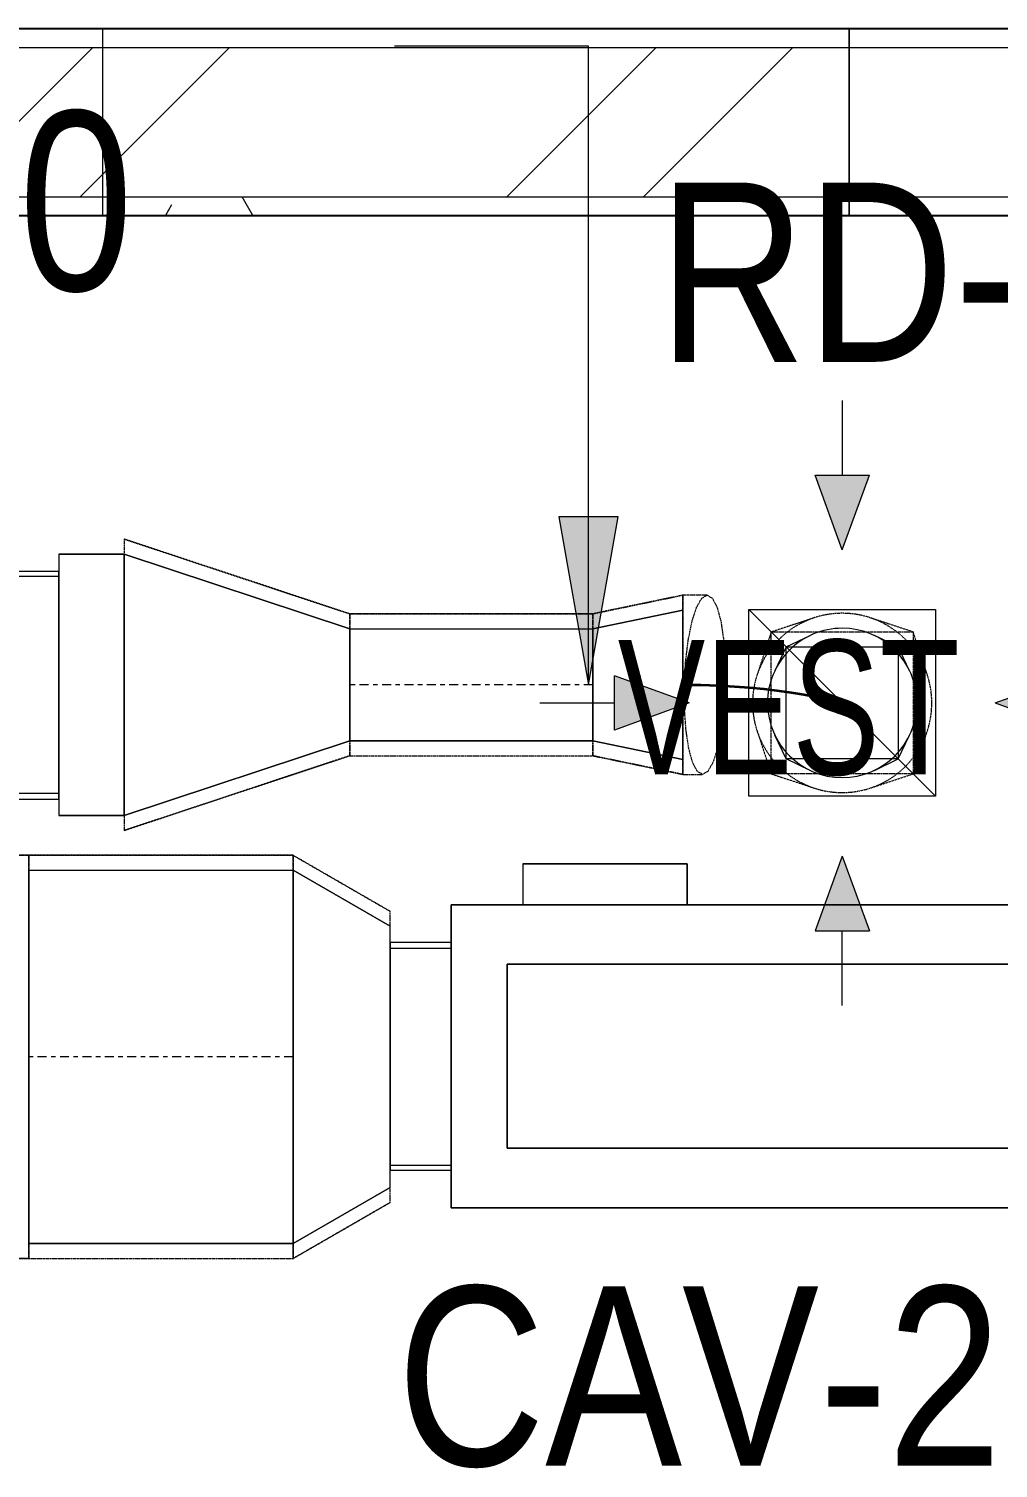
# Model space of a CAD drawing. Header units: inches. Extents: x -83664 to 20107, y -47222 to 19398.
# Drawn here: x -14137 to -12839, y -18217 to -16290 of the extents above; entities that cross this region are included whole.
import ezdxf

# ---------------------------------------------------------------- set-up
doc = ezdxf.new("R2010")
doc.units = ezdxf.units.IN
doc.header["$MEASUREMENT"] = 0
doc.linetypes.add('Center', pattern=[29.999999, 12, -6, 6, -6])
doc.linetypes.add('Hidden 0_50', pattern=[1.0584, 0.5292, -0.5292])
for name, color, linetype, lineweight in [('A-DETL-GENF', 7, 'Continuous', 9), ('A-WALL', 7, 'Continuous', 9), ('A-WALL-PATT', 7, 'Continuous', 25), ('G-ANNO-TEXT', 7, 'Continuous', 9), ('M-EQPM', 7, 'Continuous', 18), ('M-HVAC-CDFF', 7, 'Continuous', 9), ('M-HVAC-DUCT-CNTR', 7, 'Center', 9), ('M-HVAC-DUCT-IDEN', 7, 'Continuous', 18), ('ROOM TAG', 7, 'Continuous', 9)]:
    doc.layers.add(name, color=color, linetype=linetype, lineweight=lineweight)
doc.layers.add('FF ROOM TAG_dwg', color=7, linetype='Continuous', lineweight=9, true_color=0x767676)
doc.layers.add('M-HVAC-DUCT', color=7, linetype='Continuous', lineweight=9, true_color=0xffe97f)
doc.styles.add('Arial Narrow_20', font='ARIALN.TTF', dxfattribs={"width": 0.85, "height": 4572})
doc.styles.add('Arial Narrow_21', font='ARIALN.TTF', dxfattribs={"height": 240})
pattern_1 = [(0, (0, 0), (1219.2, 304.8), [50.292, -864.108, 50.292, -864.108, -4876.8]), (0, (0, 0), (1219.2, 304.8), [-1828.8, 50.292, -1778.508, 50.292, -864.108, -2133.6]), (0, (0, 0), (1219.2, 304.8), [-4572, 50.292, -559.308, 50.292, -1473.708]), (120, (457.2, 152.4), (-873.56454, 903.4582), [50.292, -864.108, 50.292, -864.108, -4876.8]), (120, (457.2, 152.4), (-873.56454, 903.4582), [-1828.8, 50.292, -1778.508, 50.292, -864.108, -2133.6]), (120, (457.2, 152.4), (-873.56454, 903.4582), [-4572, 50.292, -559.308, 50.292, -1473.708]), (240, (609.6, 762), (-345.63546, -1208.2582), [50.292, -864.108, 50.292, -864.108, -4876.8]), (240, (609.6, 762), (-345.63546, -1208.2582), [-1828.8, 50.292, -1778.508, 50.292, -864.108, -2133.6]), (240, (609.6, 762), (-345.63546, -1208.2582), [-4572, 50.292, -559.308, 50.292, -1473.708])]
pattern_2 = [(45, (0, 0), (-377.1708, 377.1708), []), (45, (0, 571.5), (-377.1708, 377.1708), [])]

# ---------------------------------------------------------------- blocks, each defined once
blk = doc.blocks.new('GCE-AT-Return Air Rectangular Diffuser - 150x150-V71-FIRST FLOOR AC CONDITIONING LAYOUT - PART A')
at = {"layer": 'A-DETL-GENF', "true_color": 0xff00ff}
for points in [[(0, 205), (36.4, 305), (-36.4, 305)], [(-305, -36.4), (-205, 0), (-305, 36.4)], [(305, -36.4), (305, 36.4), (205, 0)], [(36.4, -305), (0, -205), (-36.4, -305)]]:
    blk.add_hatch(color=6, dxfattribs=at).paths.add_polyline_path(points)
at = {"layer": 'A-DETL-GENF', "color": 6, "true_color": 0xff00ff}
for p, q in [((0, 405), (0, 305)), ((0, 205), (-36.4, 305)), ((-36.4, 305), (36.4, 305)), ((0, 205), (36.4, 305)), ((-125, 125), (125, 125)), ((-125, -125), (-125, 125)), ((-125, 125), (125, -125)), ((125, 125), (125, -125)), ((-205, 0), (-305, 36.4)), ((-305, -36.4), (-305, 36.4)), ((205, 0), (305, 36.4)), ((305, 36.4), (305, -36.4)), ((405, 0), (305, 0)), ((-405, 0), (-305, 0)), ((-205, 0), (-305, -36.4)), ((205, 0), (305, -36.4)), ((125, -125), (-125, -125)), ((0, -205), (-36.4, -305)), ((0, -205), (36.4, -305)), ((-36.4, -305), (36.4, -305)), ((0, -405), (0, -305))]:
    blk.add_line(p, q, dxfattribs=at)
blk = doc.blocks.new('M_Rectangular to Round Transition - Angle - 45 Degree-7598639-FIRST FLOOR AC CONDITIONING LAYOUT - PART A')
at = {"layer": 'M-HVAC-DUCT', "color": 6, "true_color": 0xff00ff}
for p, q in [((137466.3, 77124.3), (137434.4, 77109)), ((137552.4, 77124.3), (137584.4, 77109)), ((137434.4, 77109), (137419.1, 77077.1)), ((137434.4, 77109), (137584.4, 77109)), ((137434.4, 76959), (137434.4, 77109)), ((137584.4, 77109), (137599.6, 77077.1)), ((137584.4, 77109), (137584.4, 76959)), ((137419.1, 76990.9), (137434.4, 76959)), ((137584.4, 76959), (137599.6, 76990.9)), ((137434.4, 76959), (137466.3, 76943.8)), ((137584.4, 76959), (137434.4, 76959)), ((137584.4, 76959), (137552.4, 76943.8))]:
    blk.add_line(p, q, dxfattribs=at)
for start, end in [(90, 180), (0, 90), (180, 270), (270, 0)]:
    blk.add_arc((137509.4, 77034), 100, start, end, dxfattribs=at)
blk = doc.blocks.new('CAV - CAV-23-9301353-FIRST FLOOR AC CONDITIONING LAYOUT - PART A')
at = {"layer": 'M-EQPM', "color": 30, "true_color": 0xff7f00}
for p, q in [((-183.8, 257.7), (-403.8, 257.7)), ((-403.8, 257.7), (-183.8, 257.7)), ((-403.8, 257.7), (-403.8, 203)), ((-403.8, 257.7), (-403.8, 203)), ((-183.8, 203), (-183.8, 257.7)), ((-183.8, 257.7), (-183.8, 203)), ((500, 203), (-500, 203)), ((-500, 203), (-500, -203)), ((-500, -203), (-500, 203)), ((-500, 203), (500, 203)), ((-183.8, 203), (-403.8, 203)), ((-403.8, 203), (-183.8, 203)), ((500, -203), (500, 203)), ((500, 203), (500, -203)), ((-500, 152.5), (-581.8, 152.5)), ((-581.8, 152.5), (-581.8, -152.5)), ((-581.8, 152.5), (-581.8, -152.5)), ((-500, 144.2), (-581.8, 144.2)), ((-581.8, -145.8), (-581.8, 144.2)), ((-581.8, -145.8), (-581.8, 144.2)), ((-500, -152.5), (-500, 152.5)), ((-500, -152.5), (-500, 152.5)), ((-500, 144.2), (-500, -145.8)), ((-500, 144.2), (-500, -145.8)), ((581.8, 152.5), (500, 152.5)), ((500, 152.5), (500, -152.5)), ((500, 152.5), (500, -152.5)), ((581.8, 144.2), (500, 144.2)), ((500, -145.8), (500, 144.2)), ((500, -145.8), (500, 144.2)), ((581.8, -152.5), (581.8, 152.5)), ((581.8, -152.5), (581.8, 152.5)), ((581.8, 144.2), (581.8, -145.8)), ((581.8, 144.2), (581.8, -145.8)), ((-425, -122.8), (-425, 123.3)), ((-425, 123.3), (425, 123.3)), ((425, 123.3), (-425, 123.3)), ((-425, 123.3), (-425, -122.8)), ((425, 123.3), (425, -122.8)), ((425, -122.8), (425, 123.3)), ((425, -122.8), (-425, -122.8)), ((-425, -122.8), (425, -122.8)), ((-581.8, -145.8), (-500, -145.8)), ((-581.8, -152.5), (-500, -152.5)), ((500, -145.8), (581.8, -145.8)), ((500, -152.5), (581.8, -152.5)), ((-500, -203), (500, -203)), ((500, -203), (-500, -203))]:
    blk.add_line(p, q, dxfattribs=at)
blk = doc.blocks.new('M_Rec to Rnd Transition - Angle - 60 Degree-8296195-FIRST FLOOR AC CONDITIONING LAYOUT - PART A')
at = {"layer": 'M-HVAC-DUCT', "color": 30, "true_color": 0xff7f00}
for p, q in [((0, 250), (129.9, 175)), ((129.9, 175), (0, 250)), ((0, 250), (0, -250)), ((0, -250), (0, 250)), ((129.9, 0), (129.9, 175)), ((129.9, 0), (129.9, 175)), ((129.9, -175), (129.9, 0)), ((129.9, -175), (129.9, 0)), ((0, -250), (129.9, -175)), ((129.9, -175), (0, -250))]:
    blk.add_line(p, q, dxfattribs=at)
blk = doc.blocks.new('CAV - CAV-NN-9301354-FIRST FLOOR AC CONDITIONING LAYOUT - PART A')
at = {"layer": 'M-EQPM', "color": 6, "true_color": 0xff00ff}
for p, q in [((-250, 152.5), (-331.8, 152.5)), ((-331.8, 152.5), (-331.8, -152.5)), ((-331.8, 152.5), (-331.8, -152.5)), ((-250, 145.8), (-331.8, 145.8)), ((-331.8, -144.2), (-331.8, 145.8)), ((-331.8, -144.2), (-331.8, 145.8)), ((-250, -152.5), (-250, 152.5)), ((-250, -152.5), (-250, 152.5)), ((-250, 145.8), (-250, -144.2)), ((-250, 145.8), (-250, -144.2)), ((331.8, 152.5), (250, 152.5)), ((250, 152.5), (250, -152.5)), ((250, 152.5), (250, -152.5)), ((331.8, 145.8), (250, 145.8)), ((250, -144.2), (250, 145.8)), ((250, -144.2), (250, 145.8)), ((331.8, -152.5), (331.8, 152.5)), ((331.8, -152.5), (331.8, 152.5)), ((331.8, 145.8), (331.8, -144.2)), ((331.8, 145.8), (331.8, -144.2)), ((250, 100), (-250, 100)), ((-250, 100), (-250, -100)), ((-250, -100), (-250, 100)), ((-250, 100), (250, 100)), ((250, -100), (250, 100)), ((250, 100), (250, -100)), ((-175, -20.3), (-175, 19.8)), ((-175, 19.8), (175, 19.8)), ((175, 19.8), (-175, 19.8)), ((-175, 19.8), (-175, -20.3)), ((175, 19.8), (175, -20.3)), ((175, -20.3), (175, 19.8)), ((175, -20.3), (-175, -20.3)), ((-175, -20.3), (175, -20.3)), ((-250, -100), (250, -100)), ((250, -100), (-250, -100)), ((66.2, -100), (-153.8, -100)), ((-153.8, -100), (66.2, -100)), ((-153.8, -100), (-153.8, -154.7)), ((-153.8, -100), (-153.8, -154.7)), ((66.2, -154.7), (66.2, -100)), ((66.2, -100), (66.2, -154.7)), ((-331.8, -144.2), (-250, -144.2)), ((-331.8, -152.5), (-250, -152.5)), ((250, -144.2), (331.8, -144.2)), ((250, -152.5), (331.8, -152.5)), ((66.2, -154.7), (-153.8, -154.7)), ((-153.8, -154.7), (66.2, -154.7))]:
    blk.add_line(p, q, dxfattribs=at)
blk = doc.blocks.new('M_Rectangular to Round Transition - Angle - 45 Degree-8296199-FIRST FLOOR AC CONDITIONING LAYOUT - PART A')
at = {"layer": 'M-HVAC-DUCT', "color": 6, "true_color": 0xff00ff}
for p, q in [((0, 75), (120.7, 100)), ((120.7, 100), (0, 75)), ((120.7, 0), (120.7, 100)), ((120.7, 0), (120.7, 100)), ((0, 75), (0, -75)), ((0, -75), (0, 75)), ((120.7, -100), (120.7, 0)), ((120.7, -100), (120.7, 0)), ((0, -75), (120.7, -100)), ((120.7, -100), (0, -75))]:
    blk.add_line(p, q, dxfattribs=at)
blk = doc.blocks.new('M_Rectangular to Round Transition - Angle - 45 Degree-8296198-FIRST FLOOR AC CONDITIONING LAYOUT - PART A')
at = {"layer": 'M-HVAC-DUCT', "color": 6, "true_color": 0xff00ff}
for p, q in [((0, 75), (301.8, 175)), ((301.8, 175), (0, 75)), ((301.8, 0), (301.8, 175)), ((301.8, 0), (301.8, 175)), ((0, 75), (0, -75)), ((0, -75), (0, 75)), ((301.8, -175), (301.8, 0)), ((301.8, -175), (301.8, 0)), ((0, -75), (301.8, -175)), ((301.8, -175), (0, -75))]:
    blk.add_line(p, q, dxfattribs=at)
blk = doc.blocks.new('M_Rectangular to Round Transition - Angle - 45 Degree-7399644-FIRST FLOOR AC CONDITIONING LAYOUT - PART A')
at = {"layer": 'M-HVAC-DUCT', "color": 6, "true_color": 0xff00ff}
for p, q in [((0, 175), (87.5, 175)), ((87.5, 175), (0, 175)), ((0, 175), (0, -175)), ((0, -175), (0, 175)), ((87.5, 0), (87.5, 175)), ((87.5, 0), (87.5, 175)), ((87.5, -175), (87.5, 0)), ((87.5, -175), (87.5, 0)), ((0, -175), (87.5, -175)), ((87.5, -175), (0, -175))]:
    blk.add_line(p, q, dxfattribs=at)
blk = doc.blocks.new('TEMW-SMBZ-HO-BM-HVAC-00002_rvt-1-FIRST FLOOR AC CONDITIONING LAYOUT - PART A')
at = {"layer": 'M-HVAC-DUCT', "color": 6, "linetype": 'Hidden 0_50', "true_color": 0xff00ff}
for p, q in [((137749.1, 81299.3), (137447.3, 81399.3)), ((137447.3, 81399.3), (137749.1, 81299.3)), ((137447.3, 81399.3), (137447.3, 81204.3)), ((137447.3, 81399.3), (137447.3, 81204.3)), ((138074.4, 81299.3), (138195.1, 81324.3)), ((138195.1, 81324.3), (138074.4, 81299.3)), ((138195.1, 81204.3), (138195.1, 81324.3)), ((138195.1, 81204.3), (138195.1, 81324.3)), ((138227.7, 81324.3), (138195.1, 81324.3)), ((138195.1, 81324.3), (138195.1, 81084.3)), ((138195.1, 81324.3), (138195.1, 81084.3)), ((138227.7, 81324.3), (138195.1, 81324.3)), ((137749.1, 81299.3), (137749.1, 81109.3)), ((137749.1, 81109.3), (137749.1, 81299.3)), ((138074.4, 81299.3), (137749.1, 81299.3)), ((137749.1, 81299.3), (138074.4, 81299.3)), ((137749.1, 81299.3), (137749.1, 81109.3)), ((137749.1, 81109.3), (137749.1, 81299.3)), ((138074.4, 81299.3), (138074.4, 81109.3)), ((138074.4, 81109.3), (138074.4, 81299.3)), ((138074.4, 81109.3), (138074.4, 81299.3)), ((138074.4, 81299.3), (138074.4, 81109.3)), ((138370.9, 81293.9), (138313.5, 81275)), ((138503.5, 81275), (138446.2, 81293.9)), ((138313.5, 81275), (138294.6, 81217.6)), ((138313.5, 81275), (138503.5, 81275)), ((138313.5, 81085), (138313.5, 81275)), ((138522.5, 81217.6), (138503.5, 81275)), ((138503.5, 81275), (138503.5, 81085)), ((137447.3, 81204.3), (137447.3, 81009.3)), ((137447.3, 81204.3), (137447.3, 81009.3)), ((138195.1, 81084.3), (138195.1, 81204.3)), ((138195.1, 81084.3), (138195.1, 81204.3)), ((138294.6, 81142.4), (138313.5, 81085)), ((138503.5, 81085), (138522.5, 81142.4)), ((137749.1, 81109.3), (137447.3, 81009.3)), ((137447.3, 81009.3), (137749.1, 81109.3)), ((137749.1, 81109.3), (138074.4, 81109.3)), ((137749.1, 81109.3), (138074.4, 81109.3)), ((138074.4, 81109.3), (138195.1, 81084.3)), ((138195.1, 81084.3), (138074.4, 81109.3)), ((138313.5, 81085), (138370.9, 81066)), ((138503.5, 81085), (138313.5, 81085)), ((138446.2, 81066), (138503.5, 81085)), ((138195.1, 81084.3), (138221.4, 81084.3)), ((138195.1, 81084.3), (138221.4, 81084.3))]:
    blk.add_line(p, q, dxfattribs=at)
at = {"layer": 'M-HVAC-DUCT', "color": 6, "true_color": 0xff00ff}
for p, q in [((137749.1, 81129.3), (137749.1, 81279.3)), ((137749.1, 81279.3), (137749.1, 81129.3)), ((137749.1, 81279.3), (138074.4, 81279.3)), ((137749.1, 81279.3), (138074.4, 81279.3)), ((138074.4, 81129.3), (138074.4, 81279.3)), ((138074.4, 81279.3), (138074.4, 81129.3)), ((138074.4, 81129.3), (137749.1, 81129.3)), ((137749.1, 81129.3), (138074.4, 81129.3))]:
    blk.add_line(p, q, dxfattribs=at)
at = {"layer": 'M-HVAC-DUCT', "color": 30, "linetype": 'Hidden 0_50', "true_color": 0xff7f00}
for p, q in [((137319.4, 80976), (137040, 80976)), ((137280.5, 80976), (137319.4, 80976)), ((137319.4, 80976), (137319.4, 80436)), ((137319.4, 80436), (137319.4, 80976)), ((137673.2, 80976), (137319.4, 80976)), ((137319.4, 80976), (137673.2, 80976)), ((137319.4, 80436), (137319.4, 80976)), ((137319.4, 80436), (137319.4, 80976)), ((137673.2, 80976), (137803.1, 80901)), ((137803.1, 80901), (137673.2, 80976)), ((137673.2, 80436), (137673.2, 80976)), ((137673.2, 80976), (137673.2, 80436)), ((137673.2, 80976), (137673.2, 80436)), ((137673.2, 80436), (137673.2, 80976)), ((137803.1, 80706), (137803.1, 80901)), ((137803.1, 80706), (137803.1, 80901)), ((137803.1, 80511), (137803.1, 80706)), ((137803.1, 80511), (137803.1, 80706)), ((137673.2, 80436), (137803.1, 80511)), ((137803.1, 80511), (137673.2, 80436)), ((137040, 80436), (137319.4, 80436)), ((137319.4, 80436), (137280.5, 80436)), ((137319.4, 80436), (137673.2, 80436)), ((137319.4, 80436), (137673.2, 80436))]:
    blk.add_line(p, q, dxfattribs=at)
at = {"layer": 'M-HVAC-DUCT', "color": 30, "true_color": 0xff7f00}
for p, q in [((137319.4, 80456), (137319.4, 80956)), ((137319.4, 80956), (137319.4, 80456)), ((137319.4, 80956), (137673.2, 80956)), ((137319.4, 80956), (137673.2, 80956)), ((137673.2, 80456), (137673.2, 80956)), ((137673.2, 80956), (137673.2, 80456)), ((137673.2, 80456), (137319.4, 80456)), ((137319.4, 80456), (137673.2, 80456))]:
    blk.add_line(p, q, dxfattribs=at)
at = {"layer": 'M-HVAC-DUCT', "color": 6, "linetype": 'Hidden 0_50', "true_color": 0xff00ff, "flags": 128}
for points in [[(138221.4, 81084.3), (138214.4, 81088.4), (138208.1, 81100.4), (138203, 81119.4), (138199.3, 81144.3), (138197.3, 81173.2), (138197.2, 81204.3), (138198.9, 81235.3), (138202.4, 81264.3), (138207.4, 81289.1), (138213.6, 81308.2), (138220.5, 81320.2), (138227.7, 81324.3)], [(138227.7, 81324.3), (138234.6, 81320.2), (138240.9, 81308.2), (138246.1, 81289.1), (138249.8, 81264.3), (138251.8, 81235.3), (138251.9, 81204.3), (138250.2, 81173.2), (138246.7, 81144.3), (138241.7, 81119.4), (138235.5, 81100.4), (138228.6, 81088.4), (138221.4, 81084.3)]]:
    blk.add_lwpolyline(points, dxfattribs=at)
at = {"layer": 'M-HVAC-DUCT', "color": 6, "linetype": 'Hidden 0_50', "true_color": 0xff00ff}
for start, end in [(90, 180), (0, 90), (180, 270), (270, 0)]:
    blk.add_arc((138408.5, 81180), 120, start, end, dxfattribs=at)
at = {"layer": 'M-HVAC-DUCT-CNTR', "color": 6, "true_color": 0xff00ff}
blk.add_line((138074.4, 81204.3), (137749.1, 81204.3), dxfattribs=at)
at = {"layer": 'M-HVAC-DUCT-CNTR', "color": 30, "true_color": 0xff7f00}
blk.add_line((137673.2, 80706), (137319.4, 80706), dxfattribs=at)
at = {"layer": 'M-HVAC-DUCT-CNTR', "color": 6, "linetype": 'Continuous', "lineweight": 35, "true_color": 0xff00ff}
blk.add_open_spline([(138195.1, 81204.3), (138328.2, 81204.3), (138408.5, 81180), (138408.5, 81180)], degree=3, dxfattribs=at)
at = {"layer": 'M-EQPM', "color": 6, "linetype": 'Hidden 0_50', "lineweight": 9, "true_color": 0xff00ff}
for name, p in [('CAV - CAV-NN-9301354-FIRST FLOOR AC CONDITIONING LAYOUT - PART A', (137028, 81203.5)), ('CAV - CAV-23-9301353-FIRST FLOOR AC CONDITIONING LAYOUT - PART A', (138384.9, 80706.8))]:
    blk.add_blockref(name, p, dxfattribs=at)
at = {"layer": 'M-HVAC-CDFF', "color": 6, "linetype": 'Hidden 0_50', "lineweight": 9, "true_color": 0xff00ff}
blk.add_blockref('GCE-AT-Return Air Rectangular Diffuser - 150x150-V71-FIRST FLOOR AC CONDITIONING LAYOUT - PART A', (138408.5, 81180), dxfattribs=at)
at = {"layer": 'M-HVAC-DUCT', "color": 6, "linetype": 'Hidden 0_50', "lineweight": 9, "true_color": 0xff00ff, "rotation": 180}
for name, p in [('M_Rectangular to Round Transition - Angle - 45 Degree-7399644-FIRST FLOOR AC CONDITIONING LAYOUT - PART A', (137447.3, 81204.3)), ('M_Rectangular to Round Transition - Angle - 45 Degree-8296198-FIRST FLOOR AC CONDITIONING LAYOUT - PART A', (137749.1, 81204.3)), ('M_Rectangular to Round Transition - Angle - 45 Degree-7598639-FIRST FLOOR AC CONDITIONING LAYOUT - PART A', (275917.9, 158214))]:
    blk.add_blockref(name, p, dxfattribs=at)
at = {"layer": 'M-HVAC-DUCT', "color": 6, "linetype": 'Hidden 0_50', "lineweight": 9, "true_color": 0xff00ff}
for name, p in [('M_Rectangular to Round Transition - Angle - 45 Degree-8296199-FIRST FLOOR AC CONDITIONING LAYOUT - PART A', (138074.4, 81204.3)), ('M_Rec to Rnd Transition - Angle - 60 Degree-8296195-FIRST FLOOR AC CONDITIONING LAYOUT - PART A', (137673.2, 80706)), ('M_Rec to Rnd Transition - Angle - 60 Degree-8296195-FIRST FLOOR AC CONDITIONING LAYOUT - PART A', (137673.2, 80706))]:
    blk.add_blockref(name, p, dxfattribs=at)
blk = doc.blocks.new('TEMW-SMBZ-HO-BM-HVAC-00002_rvt-2-FIRST FLOOR AC CONDITIONING LAYOUT - PART A')
at = {"layer": 'M-HVAC-DUCT', "color": 6, "linetype": 'Hidden 0_50', "true_color": 0xff00ff}
for p, q in [((137749.1, 81299.3), (137447.3, 81399.3)), ((137447.3, 81399.3), (137749.1, 81299.3)), ((137447.3, 81399.3), (137447.3, 81204.3)), ((137447.3, 81399.3), (137447.3, 81204.3)), ((138074.4, 81299.3), (138195.1, 81324.3)), ((138195.1, 81324.3), (138074.4, 81299.3)), ((138195.1, 81204.3), (138195.1, 81324.3)), ((138195.1, 81204.3), (138195.1, 81324.3)), ((138227.7, 81324.3), (138195.1, 81324.3)), ((138195.1, 81324.3), (138195.1, 81084.3)), ((138195.1, 81324.3), (138195.1, 81084.3)), ((138227.7, 81324.3), (138195.1, 81324.3)), ((137749.1, 81299.3), (137749.1, 81109.3)), ((137749.1, 81109.3), (137749.1, 81299.3)), ((138074.4, 81299.3), (137749.1, 81299.3)), ((137749.1, 81299.3), (138074.4, 81299.3)), ((137749.1, 81299.3), (137749.1, 81109.3)), ((137749.1, 81109.3), (137749.1, 81299.3)), ((138074.4, 81299.3), (138074.4, 81109.3)), ((138074.4, 81109.3), (138074.4, 81299.3)), ((138074.4, 81109.3), (138074.4, 81299.3)), ((138074.4, 81299.3), (138074.4, 81109.3)), ((138370.9, 81293.9), (138313.5, 81275)), ((138503.5, 81275), (138446.2, 81293.9)), ((138313.5, 81275), (138294.6, 81217.6)), ((138313.5, 81275), (138503.5, 81275)), ((138313.5, 81085), (138313.5, 81275)), ((138522.5, 81217.6), (138503.5, 81275)), ((138503.5, 81275), (138503.5, 81085)), ((137447.3, 81204.3), (137447.3, 81009.3)), ((137447.3, 81204.3), (137447.3, 81009.3)), ((138195.1, 81084.3), (138195.1, 81204.3)), ((138195.1, 81084.3), (138195.1, 81204.3)), ((138294.6, 81142.4), (138313.5, 81085)), ((138503.5, 81085), (138522.5, 81142.4)), ((137749.1, 81109.3), (137447.3, 81009.3)), ((137447.3, 81009.3), (137749.1, 81109.3)), ((137749.1, 81109.3), (138074.4, 81109.3)), ((137749.1, 81109.3), (138074.4, 81109.3)), ((138074.4, 81109.3), (138195.1, 81084.3)), ((138195.1, 81084.3), (138074.4, 81109.3)), ((138313.5, 81085), (138370.9, 81066)), ((138503.5, 81085), (138313.5, 81085)), ((138446.2, 81066), (138503.5, 81085)), ((138195.1, 81084.3), (138221.4, 81084.3)), ((138195.1, 81084.3), (138221.4, 81084.3))]:
    blk.add_line(p, q, dxfattribs=at)
at = {"layer": 'M-HVAC-DUCT', "color": 6, "true_color": 0xff00ff}
for p, q in [((137749.1, 81129.3), (137749.1, 81279.3)), ((137749.1, 81279.3), (137749.1, 81129.3)), ((137749.1, 81279.3), (138074.4, 81279.3)), ((137749.1, 81279.3), (138074.4, 81279.3)), ((138074.4, 81129.3), (138074.4, 81279.3)), ((138074.4, 81279.3), (138074.4, 81129.3)), ((138074.4, 81129.3), (137749.1, 81129.3)), ((137749.1, 81129.3), (138074.4, 81129.3))]:
    blk.add_line(p, q, dxfattribs=at)
at = {"layer": 'M-HVAC-DUCT', "color": 30, "linetype": 'Hidden 0_50', "true_color": 0xff7f00}
for p, q in [((137319.4, 80976), (137040, 80976)), ((137280.5, 80976), (137319.4, 80976)), ((137319.4, 80976), (137319.4, 80436)), ((137319.4, 80436), (137319.4, 80976)), ((137673.2, 80976), (137319.4, 80976)), ((137319.4, 80976), (137673.2, 80976)), ((137319.4, 80436), (137319.4, 80976)), ((137319.4, 80436), (137319.4, 80976)), ((137673.2, 80976), (137803.1, 80901)), ((137803.1, 80901), (137673.2, 80976)), ((137673.2, 80436), (137673.2, 80976)), ((137673.2, 80976), (137673.2, 80436)), ((137673.2, 80976), (137673.2, 80436)), ((137673.2, 80436), (137673.2, 80976)), ((137803.1, 80706), (137803.1, 80901)), ((137803.1, 80706), (137803.1, 80901)), ((137803.1, 80511), (137803.1, 80706)), ((137803.1, 80511), (137803.1, 80706)), ((137673.2, 80436), (137803.1, 80511)), ((137803.1, 80511), (137673.2, 80436)), ((137040, 80436), (137319.4, 80436)), ((137319.4, 80436), (137280.5, 80436)), ((137319.4, 80436), (137673.2, 80436)), ((137319.4, 80436), (137673.2, 80436))]:
    blk.add_line(p, q, dxfattribs=at)
at = {"layer": 'M-HVAC-DUCT', "color": 30, "true_color": 0xff7f00}
for p, q in [((137319.4, 80456), (137319.4, 80956)), ((137319.4, 80956), (137319.4, 80456)), ((137319.4, 80956), (137673.2, 80956)), ((137319.4, 80956), (137673.2, 80956)), ((137673.2, 80456), (137673.2, 80956)), ((137673.2, 80956), (137673.2, 80456)), ((137673.2, 80456), (137319.4, 80456)), ((137319.4, 80456), (137673.2, 80456))]:
    blk.add_line(p, q, dxfattribs=at)
at = {"layer": 'M-HVAC-DUCT', "color": 6, "linetype": 'Hidden 0_50', "true_color": 0xff00ff, "flags": 128}
for points in [[(138221.4, 81084.3), (138214.4, 81088.4), (138208.1, 81100.4), (138203, 81119.4), (138199.3, 81144.3), (138197.3, 81173.2), (138197.2, 81204.3), (138198.9, 81235.3), (138202.4, 81264.3), (138207.4, 81289.1), (138213.6, 81308.2), (138220.5, 81320.2), (138227.7, 81324.3)], [(138227.7, 81324.3), (138234.6, 81320.2), (138240.9, 81308.2), (138246.1, 81289.1), (138249.8, 81264.3), (138251.8, 81235.3), (138251.9, 81204.3), (138250.2, 81173.2), (138246.7, 81144.3), (138241.7, 81119.4), (138235.5, 81100.4), (138228.6, 81088.4), (138221.4, 81084.3)]]:
    blk.add_lwpolyline(points, dxfattribs=at)
at = {"layer": 'M-HVAC-DUCT', "color": 6, "linetype": 'Hidden 0_50', "true_color": 0xff00ff}
for start, end in [(90, 180), (0, 90), (180, 270), (270, 0)]:
    blk.add_arc((138408.5, 81180), 120, start, end, dxfattribs=at)
at = {"layer": 'M-HVAC-DUCT-CNTR', "color": 6, "true_color": 0xff00ff}
blk.add_line((138074.4, 81204.3), (137749.1, 81204.3), dxfattribs=at)
at = {"layer": 'M-HVAC-DUCT-CNTR', "color": 30, "true_color": 0xff7f00}
blk.add_line((137673.2, 80706), (137319.4, 80706), dxfattribs=at)
at = {"layer": 'M-HVAC-DUCT-CNTR', "color": 6, "linetype": 'Continuous', "lineweight": 35, "true_color": 0xff00ff}
blk.add_open_spline([(138195.1, 81204.3), (138328.2, 81204.3), (138408.5, 81180), (138408.5, 81180)], degree=3, dxfattribs=at)
at = {"layer": 'M-EQPM', "color": 6, "linetype": 'Hidden 0_50', "lineweight": 9, "true_color": 0xff00ff}
for name, p in [('CAV - CAV-NN-9301354-FIRST FLOOR AC CONDITIONING LAYOUT - PART A', (137028, 81203.5)), ('CAV - CAV-23-9301353-FIRST FLOOR AC CONDITIONING LAYOUT - PART A', (138384.9, 80706.8))]:
    blk.add_blockref(name, p, dxfattribs=at)
at = {"layer": 'M-HVAC-CDFF', "color": 6, "linetype": 'Hidden 0_50', "lineweight": 9, "true_color": 0xff00ff}
blk.add_blockref('GCE-AT-Return Air Rectangular Diffuser - 150x150-V71-FIRST FLOOR AC CONDITIONING LAYOUT - PART A', (138408.5, 81180), dxfattribs=at)
at = {"layer": 'M-HVAC-DUCT', "color": 6, "linetype": 'Hidden 0_50', "lineweight": 9, "true_color": 0xff00ff, "rotation": 180}
for name, p in [('M_Rectangular to Round Transition - Angle - 45 Degree-7399644-FIRST FLOOR AC CONDITIONING LAYOUT - PART A', (137447.3, 81204.3)), ('M_Rectangular to Round Transition - Angle - 45 Degree-8296198-FIRST FLOOR AC CONDITIONING LAYOUT - PART A', (137749.1, 81204.3)), ('M_Rectangular to Round Transition - Angle - 45 Degree-7598639-FIRST FLOOR AC CONDITIONING LAYOUT - PART A', (275917.9, 158214))]:
    blk.add_blockref(name, p, dxfattribs=at)
at = {"layer": 'M-HVAC-DUCT', "color": 6, "linetype": 'Hidden 0_50', "lineweight": 9, "true_color": 0xff00ff}
for name, p in [('M_Rectangular to Round Transition - Angle - 45 Degree-8296199-FIRST FLOOR AC CONDITIONING LAYOUT - PART A', (138074.4, 81204.3)), ('M_Rec to Rnd Transition - Angle - 60 Degree-8296195-FIRST FLOOR AC CONDITIONING LAYOUT - PART A', (137673.2, 80706)), ('M_Rec to Rnd Transition - Angle - 60 Degree-8296195-FIRST FLOOR AC CONDITIONING LAYOUT - PART A', (137673.2, 80706))]:
    blk.add_blockref(name, p, dxfattribs=at)
blk = doc.blocks.new('SMBZ_Hospital Arch Model_2026_01_29_rvt-1-FIRST FLOOR AC CONDITIONING LAYOUT - PART A')
at = {"layer": 'A-WALL-PATT', "lineweight": 9, "true_color": 0xbbbbbb}
h = blk.add_hatch(dxfattribs=at)
h.set_pattern_fill('FP_13', color=9, style=0, pattern_type=2)
h.set_pattern_definition(pattern_1)
h.paths.add_polyline_path([(144781.7, 82057.7), (144909.4, 82057.7), (144909.4, 82082.7), (144209.4, 82082.7), (144209.4, 82057.7)])
h.paths.add_polyline_path([(137661.5, 82057.7), (141234.3, 82057.7), (141234.3, 82082.7), (137418, 82082.7), (137418, 82057.7)])
h.paths.add_polyline_path([(143984.4, 82057.7), (143984.4, 82082.7), (141459.3, 82082.7), (141459.3, 82057.7), (142408.3, 82057.7)])
h = blk.add_hatch(dxfattribs=at)
h.set_pattern_fill('FP_12', color=9, style=0, pattern_type=2)
h.set_pattern_definition(pattern_2)
h.paths.add_polyline_path([(136284.4, 81857.7), (137418, 81857.7), (137418, 82057.7), (136284.4, 82057.7), (136284.4, 82049.4)])
h = blk.add_hatch(dxfattribs=at)
h.set_pattern_fill('FP_12', color=9, style=0, pattern_type=2)
h.set_pattern_definition(pattern_2)
h.paths.add_polyline_path([(144934.4, 81857.7), (144934.4, 82057.7), (137418, 82057.7), (137418, 81857.7), (144659.5, 81857.7), (144625.1, 81952.3), (144734.3, 81952.3), (144699.8, 81857.7), (144909.4, 81857.7)])
h = blk.add_hatch(dxfattribs=at)
h.set_pattern_fill('FP_13', color=9, style=0, pattern_type=2)
h.set_pattern_definition(pattern_1)
h.paths.add_polyline_path([(136309.4, 81832.7), (137418, 81832.7), (137418, 81857.7), (136309.4, 81857.7)])
h = blk.add_hatch(dxfattribs=at)
h.set_pattern_fill('FP_13', color=9, style=0, pattern_type=2)
h.set_pattern_definition(pattern_1)
h.paths.add_polyline_path([(137418, 81832.7), (144668.6, 81832.7), (144659.5, 81857.7), (137418, 81857.7)])
h.paths.add_polyline_path([(144909.4, 81832.7), (144909.4, 81857.7), (144699.8, 81857.7), (144690.7, 81832.7), (144781.7, 81832.7)])
at = {"layer": 'A-WALL', "color": 9, "lineweight": 25, "true_color": 0xbbbbbb}
for p, q in [((137418, 82082.7), (136309.4, 82082.7)), ((141234.3, 82082.7), (137418, 82082.7)), ((136309.4, 81832.7), (137418, 81832.7)), ((137418, 81832.7), (144909.4, 81832.7))]:
    blk.add_line(p, q, dxfattribs=at)
at = {"layer": 'A-WALL', "color": 9, "true_color": 0xbbbbbb}
for p, q in [((137418, 82082.7), (136309.4, 82082.7)), ((137418, 82082.7), (137418, 81832.7)), ((138418, 82082.7), (137418, 82082.7)), ((137418, 82082.7), (137418, 81832.7)), ((141234.3, 82082.7), (138418, 82082.7)), ((138418, 81832.7), (138418, 82082.7)), ((138418, 82082.7), (138418, 81832.7)), ((136309.4, 82057.7), (137418, 82057.7)), ((137418, 82057.7), (141234.3, 82057.7)), ((136309.4, 81857.7), (137418, 81857.7)), ((137418, 81857.7), (144909.4, 81857.7)), ((136309.4, 81832.7), (137418, 81832.7)), ((137418, 81832.7), (138418, 81832.7)), ((138418, 81832.7), (144909.4, 81832.7))]:
    blk.add_line(p, q, dxfattribs=at)
blk = doc.blocks.new('FF ROOM TAG_dwg-8877209-FIRST FLOOR AC CONDITIONING LAYOUT - PART A')
at = {"layer": 'ROOM TAG', "insert": (1520712, 1947352), "char_height": 4572, "width": 13631.85, "attachment_point": 2, "line_spacing_factor": 0.974696, "style": 'Arial Narrow_20'}
blk.add_mtext('VEST', dxfattribs=at)

msp = doc.modelspace()

# ---------------------------------------------------------------- hatches: boundary and pattern name
at = {"layer": 'M-HVAC-DUCT-IDEN', "lineweight": 9}
msp.add_hatch(color=256, dxfattribs=at).paths.add_polyline_path([(-13388, -17167.9), (-13348.3, -16942.9), (-13427.6, -16942.9)])

# ---------------------------------------------------------------- linework, layer by layer
for p, q in [((-13388, -16312.8), (-13647.6, -16312.8)), ((-13388, -17167.9), (-13388, -16312.8)), ((-13348.3, -16942.9), (-13427.6, -16942.9)), ((-13427.6, -16942.9), (-13388, -17167.9)), ((-13388, -17167.9), (-13348.3, -16942.9))]:
    msp.add_line(p, q, dxfattribs=at)

# ---------------------------------------------------------------- block references
at = {"lineweight": 5}
for name in ['SMBZ_Hospital Arch Model_2026_01_29_rvt-1-FIRST FLOOR AC CONDITIONING LAYOUT - PART A', 'TEMW-SMBZ-HO-BM-HVAC-00002_rvt-1-FIRST FLOOR AC CONDITIONING LAYOUT - PART A', 'TEMW-SMBZ-HO-BM-HVAC-00002_rvt-2-FIRST FLOOR AC CONDITIONING LAYOUT - PART A']:
    msp.add_blockref(name, (-151456.7, -98372.2), dxfattribs=at)
at = {"layer": 'FF ROOM TAG_dwg', "color": 7, "xscale": 0.03937007874015915, "yscale": 0.03937007874015915, "zscale": 0.03937007874015915}
msp.add_blockref('FF ROOM TAG_dwg-8877209-FIRST FLOOR AC CONDITIONING LAYOUT - PART A', (-72990.3, -93775.4), dxfattribs=at)
msp.add_blockref('FF ROOM TAG_dwg-8877209-FIRST FLOOR AC CONDITIONING LAYOUT - PART A', (-72990.3, -93775.4), dxfattribs=at)
msp.add_blockref('FF ROOM TAG_dwg-8877209-FIRST FLOOR AC CONDITIONING LAYOUT - PART A', (-72990.3, -93775.4), dxfattribs=at)
msp.add_blockref('FF ROOM TAG_dwg-8877209-FIRST FLOOR AC CONDITIONING LAYOUT - PART A', (-72990.3, -93775.4), dxfattribs=at)
msp.add_blockref('FF ROOM TAG_dwg-8877209-FIRST FLOOR AC CONDITIONING LAYOUT - PART A', (-72990.3, -93775.4), dxfattribs=at)

# ---------------------------------------------------------------- texts
at = {"layer": 'G-ANNO-TEXT', "char_height": 240, "attachment_point": 1, "style": 'Arial Narrow_21'}
for s, insert, width in [('RD-02', (-13294.7, -16495.5), 1010.126), ('CAV-23', (-13644.3, -17973.5), 1214.557)]:
    msp.add_mtext(s, dxfattribs=dict(at, insert=insert, width=width))
at = {"layer": 'M-HVAC-DUCT-IDEN', "lineweight": 9, "insert": (-15434.1, -16399.9), "char_height": 240, "width": 1803.797, "attachment_point": 1, "style": 'Arial Narrow_21'}
msp.add_mtext('BOD : 3150', dxfattribs=at)

doc.saveas('drawing.dxf')
